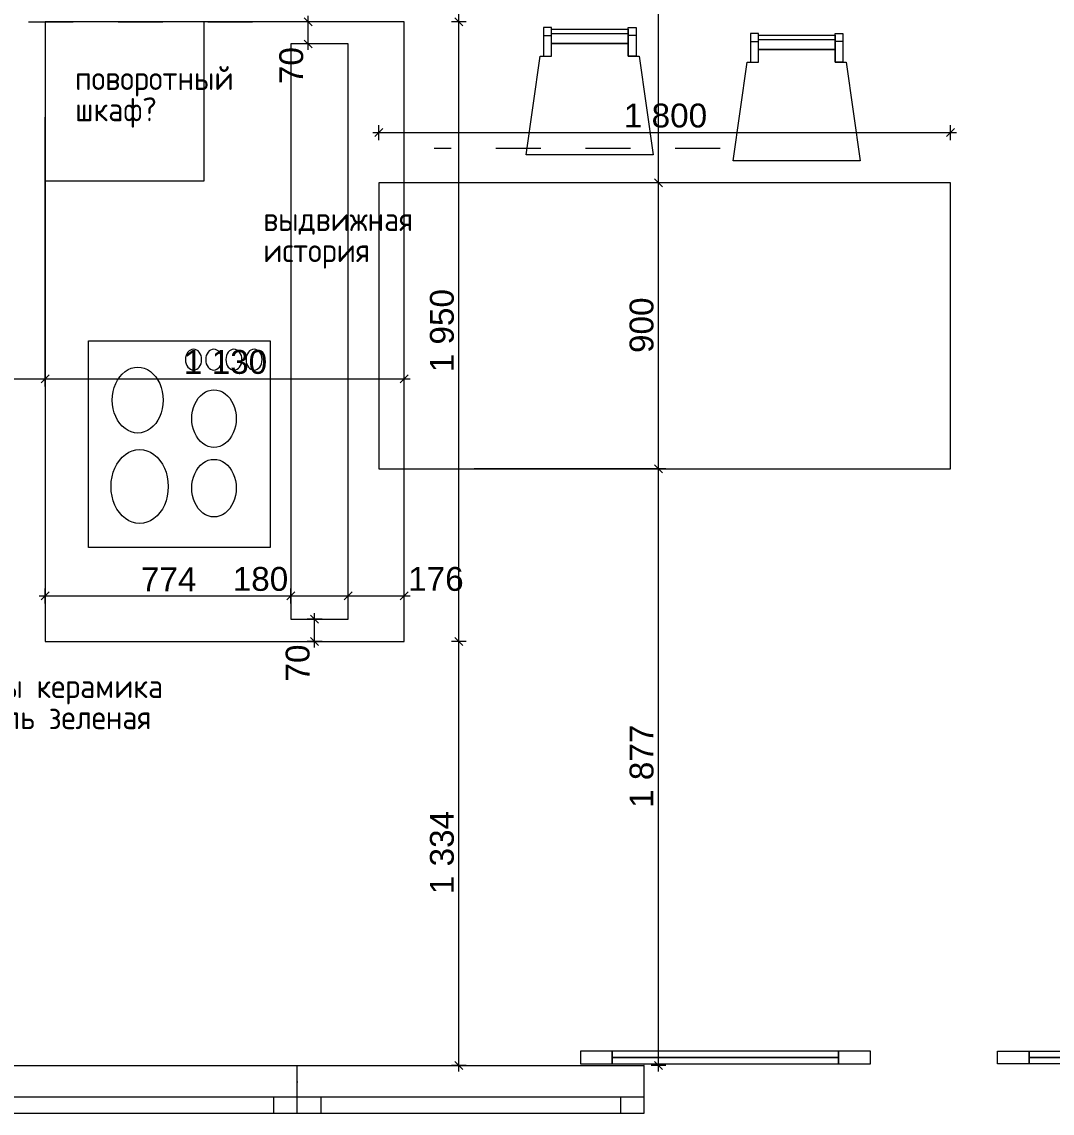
# Model space of a CAD drawing. Header units: millimetres. Extents: x 2336463 to 2579121, y 595385 to 778077.
# Drawn here: x 2497766 to 2501009, y 693660 to 697094 of the extents above; entities that cross this region are included whole.
import ezdxf

# ---------------------------------------------------------------- set-up
doc = ezdxf.new("R2010")
doc.units = ezdxf.units.MM
doc.header["$MEASUREMENT"] = 0
doc.linetypes.add('Штриховая', pattern=[282.222223, 141.111112, -141.111112])
for name, color, linetype, lineweight, true_color in [('+развертка_Ном._пера__58', 7, 'Continuous', 5, 0xdf0000), ('1 Планировка размеры_Ном._пера__242', 7, 'Continuous', 13, 0x1b55b5), ('1 Планировка размеры_Ном._пера__58', 7, 'Continuous', 5, 0xdf0000), ('Интерьер - Мебель_Ном._пера__62', 7, 'Continuous', 25, 0xaaaaaa), ('сит план_Ном._пера__87', 7, 'Continuous', 20, 0x6a6a6a)]:
    doc.layers.add(name, color=color, linetype=linetype, lineweight=lineweight, true_color=true_color)
for name, color, linetype in [('1 Планировка', 7, 'Continuous'), ('1 Планировка размеры', 7, 'Continuous'), ('сит план', 7, 'Continuous')]:
    doc.layers.add(name, color=color, linetype=linetype)
for name, color, linetype, lineweight in [('1 Планировка_Ном._пера__1', 7, 'Continuous', 13), ('Двери ARCHICAD_Ном._пера__1', 7, 'Continuous', 13), ('Окна ARCHICAD_Ном._пера__1', 7, 'Continuous', 13), ('сит план_Ном._пера__1', 7, 'Continuous', 13)]:
    doc.layers.add(name, color=color, linetype=linetype, lineweight=lineweight)
doc.styles.add('СГЕНЕРИР_СТИЛЬ_1', font='arial.ttf')
doc.styles.add('СГЕНЕРИР_СТИЛЬ_4', font='isocp.shx')
doc.dimstyles.new('СГЕНЕРИР_СТИЛЬ__1', dxfattribs={"dimtxt": 75, "dimasz": 23.75, "dimexe": 0.18, "dimexo": 300, "dimgap": 0, "dimtad": 1, "dimtih": 1, "dimtoh": 1, "dimdec": 0, "dimzin": 0, "dimdsep": 46, "dimtxsty": 'СГЕНЕРИР_СТИЛЬ_1', "dimblk": 'ARROWHEAD_6', "dimblk1": 'ARROWHEAD_6', "dimblk2": 'ARROWHEAD_6', "dimcen": 0.09, "dimclrd": 256, "dimclre": 256, "dimclrt": 256, "dimazin": 0, "dimtfac": 1, "dimtdec": 4, "dimtmove": 0, "dimatfit": 3, "dimfxl": 0, "dimtolj": 1, "dimtzin": 0, "dimarcsym": 0})
doc.dimstyles.new('СГЕНЕРИР_СТИЛЬ__2', dxfattribs={"dimtxt": 75, "dimasz": 23.75, "dimexe": 0.18, "dimexo": 300, "dimgap": 0, "dimtad": 1, "dimdec": 0, "dimzin": 0, "dimdsep": 46, "dimtxsty": 'СГЕНЕРИР_СТИЛЬ_1', "dimblk": 'ARROWHEAD_6', "dimblk1": 'ARROWHEAD_6', "dimblk2": 'ARROWHEAD_6', "dimcen": 0.09, "dimclrd": 256, "dimclre": 256, "dimclrt": 256, "dimazin": 0, "dimtfac": 1, "dimtdec": 4, "dimtmove": 0, "dimatfit": 3, "dimfxl": 0, "dimtolj": 1, "dimtzin": 0, "dimarcsym": 0})
doc.dimstyles.new('СГЕНЕРИР_СТИЛЬ__7', dxfattribs={"dimtxt": 150, "dimasz": 23.75, "dimexe": 0.18, "dimexo": 300, "dimgap": 0, "dimtad": 1, "dimdec": 0, "dimzin": 0, "dimdsep": 46, "dimtxsty": 'СГЕНЕРИР_СТИЛЬ_1', "dimblk": 'ARROWHEAD_6', "dimblk1": 'ARROWHEAD_6', "dimblk2": 'ARROWHEAD_6', "dimcen": 0.09, "dimclrd": 256, "dimclre": 256, "dimclrt": 256, "dimazin": 0, "dimtfac": 1, "dimtdec": 4, "dimtmove": 0, "dimatfit": 3, "dimfxl": 0, "dimtolj": 1, "dimtzin": 0, "dimarcsym": 0})
pattern_1 = [(45, (2086872.015, 585813.69), (-63.639609, 63.639609), [])]

# ---------------------------------------------------------------- blocks, each defined once
blk = doc.blocks.new('Перекрытие_54', base_point=(2498969.5, 697094.3))
at = {"layer": '1 Планировка_Ном._пера__1', "color": 7, "linetype": 'Continuous', "lineweight": 13, "flags": 128}
blk.add_lwpolyline([(2498969.5, 697094.3), (2497839.5, 697094.3), (2497839.5, 695144.8), (2498969.5, 695144.8)], close=True, dxfattribs=at)
blk = doc.blocks.new('Перекрытие_56', base_point=(2498889.4, 696587.6))
at = {"layer": '1 Планировка_Ном._пера__1', "color": 7, "linetype": 'Continuous', "lineweight": 13, "flags": 128}
blk.add_lwpolyline([(2498889.4, 696587.6), (2498889.4, 695687.5), (2500689, 695687.5), (2500689, 696587.6)], close=True, dxfattribs=at)
blk = doc.blocks.new('Перекрытие_59', base_point=(2498613.1, 695215.1))
at = {"layer": '1 Планировка_Ном._пера__1', "color": 7, "linetype": 'Continuous', "lineweight": 13, "flags": 128}
blk.add_lwpolyline([(2498613.1, 695215.1), (2498793.1, 695215.1), (2498793.1, 697024.6), (2498613.1, 697024.6)], close=True, dxfattribs=at)
blk = doc.blocks.new('Перекрытие_61', base_point=(2497839.5, 696594.3))
at = {"layer": '1 Планировка_Ном._пера__1', "color": 7, "linetype": 'Continuous', "lineweight": 13, "flags": 128}
blk.add_lwpolyline([(2497839.5, 696594.3), (2498339.5, 696594.3), (2498339.5, 697094.3), (2497839.5, 697094.3)], close=True, dxfattribs=at)
blk = doc.blocks.new('Окно 25_6')
at = {"layer": 'Окна ARCHICAD_Ном._пера__1', "color": 7, "linetype": 'Continuous', "lineweight": 13}
for p, q in [((-546, 0), (546, 0)), ((-546, 0), (-471, 0)), ((-546, 0), (-546, -50)), ((-546, 0), (-546, -50)), ((-471, 0), (-471, -50)), ((-471, 0), (471, 0)), ((471, -50), (471, 0)), ((471, 0), (546, 0)), ((546, 0), (546, -50)), ((546, 0), (546, -50)), ((-471, -50), (-546, -50)), ((-546, -50), (-546, -150)), ((471, -50), (-471, -50)), ((546, -50), (471, -50)), ((546, -50), (546, -150)), ((-546, -150), (546, -150))]:
    blk.add_line(p, q, dxfattribs=at)
blk = doc.blocks.new('Стена_240', base_point=(2495978.9, 693810.3))
at = {"layer": 'сит план_Ном._пера__87', "linetype": 'Continuous', "lineweight": 20, "true_color": 0x6a6a6a}
h = blk.add_hatch(dxfattribs=at)
h.set_pattern_fill('Блоки_Бетонные_Эффективные', color=251, style=0, pattern_type=2)
h.set_pattern_definition(pattern_1)
h.paths.add_polyline_path([(2496278.9, 693660.3), (2496449.9, 693660.3), (2496449.9, 693810.3), (2496278.9, 693810.3)])
h = blk.add_hatch(dxfattribs=at)
h.set_pattern_fill('Блоки_Бетонные_Эффективные', color=251, style=0, pattern_type=2)
h.set_pattern_definition(pattern_1)
h.paths.add_polyline_path([(2498632.7, 693810.3), (2498632.7, 693660.3), (2498633.1, 693660.3), (2498633.1, 693810.3)])
at = {"layer": 'сит план_Ном._пера__1', "color": 7, "linetype": 'Continuous', "lineweight": 13}
for p, q in [((2496449.9, 693710.3), (2496449.9, 693810.3)), ((2498632.7, 693710.3), (2498632.7, 693810.3)), ((2498633.1, 693710.3), (2498633.1, 693810.3)), ((2499725.1, 693710.3), (2499725.1, 693810.3)), ((2496449.9, 693660.3), (2496449.9, 693710.3)), ((2498632.7, 693660.3), (2498632.7, 693710.3)), ((2498633.1, 693660.3), (2498633.1, 693710.3)), ((2499725.1, 693660.3), (2499725.1, 693710.3))]:
    blk.add_line(p, q, dxfattribs=at)
at = {"layer": 'сит план_Ном._пера__1', "color": 7, "linetype": 'Continuous', "lineweight": 13, "flags": 128}
for points in [[(2496449.9, 693810.3), (2496278.9, 693810.3)], [(2498633.1, 693810.3), (2498632.7, 693810.3)], [(2496278.9, 693660.3), (2496449.9, 693660.3)], [(2498632.7, 693660.3), (2498633.1, 693660.3)]]:
    blk.add_lwpolyline(points, dxfattribs=at)
at = {"layer": 'Окна ARCHICAD_Ном._пера__1', "color": 7, "linetype": 'Continuous', "lineweight": 13, "xscale": -1, "zscale": 1000, "rotation": 180}
for p in [(2496995.9, 693660.3), (2498086.7, 693660.3), (2499179.1, 693660.3)]:
    blk.add_blockref('Окно 25_6', p, dxfattribs=at)
blk = doc.blocks.new('Двупольная Наружная Раздвижная Дверь 25')
at = {"layer": 'Двери ARCHICAD_Ном._пера__1', "color": 7, "linetype": 'Continuous', "lineweight": 13}
for p, q in [((-1012.5, 195), (-1112.5, 195)), ((-1112.5, 195), (-1112.5, 155)), ((-1012.5, 155), (-1012.5, 195)), ((-300, 175), (-1012.5, 175)), ((-200, 195), (-300, 195)), ((-300, 195), (-300, 155)), ((-200, 155), (-200, 195)), ((200, 195), (300, 195)), ((200, 155), (200, 195)), ((300, 195), (300, 155)), ((300, 175), (1012.5, 175)), ((1012.5, 155), (1012.5, 195)), ((1012.5, 195), (1112.5, 195)), ((1112.5, 195), (1112.5, 155)), ((-1112.5, 155), (-1012.5, 155)), ((-912.5, 0), (-912.5, 150)), ((-300, 155), (-200, 155)), ((300, 155), (200, 155)), ((912.5, 0), (912.5, 150)), ((1112.5, 155), (1012.5, 155))]:
    blk.add_line(p, q, dxfattribs=at)
at = {"layer": 'Двери ARCHICAD_Ном._пера__1', "color": 7, "linetype": 'Continuous', "lineweight": 13, "flags": 128}
for points in [[(-300, 195), (-1012.5, 195), (-1012.5, 175), (-300, 175)], [(-300, 175), (-1012.5, 175), (-1012.5, 155), (-300, 155)], [(300, 195), (1012.5, 195), (1012.5, 175), (300, 175)], [(300, 175), (1012.5, 175), (1012.5, 155), (300, 155)]]:
    blk.add_lwpolyline(points, close=True, dxfattribs=at)
blk = doc.blocks.new('Стена_241', base_point=(2499723.9, 693810.3))
at = {"layer": 'сит план_Ном._пера__87', "linetype": 'Continuous', "lineweight": 20, "true_color": 0x6a6a6a}
h = blk.add_hatch(dxfattribs=at)
h.set_pattern_fill('Блоки_Бетонные_Эффективные', color=251, style=0, pattern_type=2)
h.set_pattern_definition(pattern_1)
h.paths.add_polyline_path([(2499724.6, 693810.3), (2499723.9, 693810.3), (2499723.9, 693660.3), (2499724.6, 693660.3)])
at = {"layer": 'сит план_Ном._пера__1', "color": 7, "linetype": 'Continuous', "lineweight": 13}
for p, q in [((2499724.6, 693660.3), (2499724.6, 693810.3)), ((2501549.6, 693660.3), (2501549.6, 693810.3))]:
    blk.add_line(p, q, dxfattribs=at)
at = {"layer": 'сит план_Ном._пера__1', "color": 7, "linetype": 'Continuous', "lineweight": 13, "flags": 128}
blk.add_lwpolyline([(2499724.6, 693810.3), (2499723.9, 693810.3)], dxfattribs=at)
at = {"layer": 'Двери ARCHICAD_Ном._пера__1', "color": 7, "linetype": 'Continuous', "lineweight": 13, "xscale": -1, "zscale": 1000}
blk.add_blockref('Двупольная Наружная Раздвижная Дверь 25', (2500637.1, 693660.3), dxfattribs=at)
blk = doc.blocks.new('Варочная Панель Электрическая 25')
at = {"layer": '1 Планировка_Ном._пера__1', "color": 7, "linetype": 'Continuous', "lineweight": 13}
for p, q in [((572, 650), (0, 650)), ((0, 650), (0, 0)), ((572, 0), (572, 650)), ((0, 0), (572, 0))]:
    blk.add_line(p, q, dxfattribs=at)
for centre, major_axis, start_param, end_param in [((161, 458.4), (0, 116.5), 4.712389, 7.853982), ((395, 463.5), (0, 90.6), 4.712389, 7.853982), ((161, 458.4), (0, 116.5), 1.570796, 4.712389), ((395, 463.5), (0, 90.6), 1.570796, 4.712389), ((395, 244.7), (0, 90.6), 4.712389, 7.853982), ((155, 186.5), (0, 103.6), 4.712389, 7.853982), ((395, 244.7), (0, 90.6), 1.570796, 4.712389), ((155, 186.5), (0, 103.6), 1.570796, 4.712389)]:
    blk.add_ellipse(centre, major_axis=major_axis, ratio=0.772308, start_param=start_param, end_param=end_param, dxfattribs=at)
for centre in [(330.7, 59.2), (394.2, 59.2), (457.7, 59.2), (521.2, 59.2)]:
    blk.add_ellipse(centre, major_axis=(0, 32.9), ratio=0.772308, dxfattribs=at)
blk = doc.blocks.new('Обеденный Стул 01 25')
at = {"layer": '1 Планировка_Ном._пера__1', "color": 7, "linetype": 'Continuous', "lineweight": 13}
for p, q in [((79.4, 380), (320.6, 380)), ((54.4, 375), (79.4, 375)), ((345.6, 375), (320.6, 375))]:
    blk.add_line(p, q, dxfattribs=at)
at = {"layer": '1 Планировка_Ном._пера__1', "color": 7, "linetype": 'Continuous', "lineweight": 13, "flags": 128}
for points in [[(54.4, 310), (79.4, 310), (79.4, 400), (54.4, 400)], [(79.4, 350), (320.6, 350), (320.6, 395), (79.4, 395)], [(345.6, 310), (320.6, 310), (320.6, 400), (345.6, 400)], [(0, 0), (400, 0), (355.7, 310), (320.6, 310), (320.6, 350), (79.4, 350), (79.4, 310), (44.3, 310)]]:
    blk.add_lwpolyline(points, close=True, dxfattribs=at)
blk = doc.blocks.new('*D2770', base_point=(2086872, 585813.7))
at = {"layer": '1 Планировка размеры_Ном._пера__242', "color": 152, "linetype": 'Continuous', "lineweight": 13, "true_color": 0x1b55b5}
for p, q in [((2499757.6, 695700), (2499782.6, 695675)), ((2499793.5, 695687.5), (2499189.4, 695687.5)), ((2499770.1, 693810.3), (2499770.1, 695687.5)), ((2499793.5, 693810.3), (2499746.7, 693810.3)), ((2499757.6, 693822.8), (2499782.6, 693797.8)), ((2499770.1, 693791.5), (2499770.1, 693810.3))]:
    blk.add_line(p, q, dxfattribs=at)
at = {"layer": '1 Планировка размеры_Ном._пера__242', "color": 152, "lineweight": 13, "true_color": 0x1b55b5, "insert": (2499755.1, 694620.7), "char_height": 75, "attachment_point": 7, "rotation": 90, "style": 'СГЕНЕРИР_СТИЛЬ_1'}
blk.add_mtext('\\A1;{\\pql;\\fArial|b0|i0|c204|p38;1\xa0877}', dxfattribs=at)
blk = doc.blocks.new('ARROWHEAD_6')
at = {"color": 0, "linetype": 'Continuous', "lineweight": 0}
for p, q in [((0, 0), (-1, 0)), ((-0.5, -0.5), (0.5, 0.5))]:
    blk.add_line(p, q, dxfattribs=at)
blk = doc.blocks.new('*D2771', base_point=(2086872, 585813.7))
at = {"layer": '1 Планировка размеры_Ном._пера__242', "color": 152, "linetype": 'Continuous', "lineweight": 13, "true_color": 0x1b55b5}
for p, q in [((2499793.5, 696587.6), (2499189.4, 696587.6)), ((2499757.6, 696600.1), (2499782.6, 696575.1)), ((2499770.1, 695687.5), (2499770.1, 696587.6)), ((2499757.6, 695700), (2499782.6, 695675)), ((2499793.5, 695687.5), (2499189.4, 695687.5))]:
    blk.add_line(p, q, dxfattribs=at)
at = {"layer": '1 Планировка размеры_Ном._пера__242', "color": 152, "lineweight": 13, "true_color": 0x1b55b5, "insert": (2499755.1, 696052.2), "char_height": 75, "attachment_point": 7, "rotation": 90, "style": 'СГЕНЕРИР_СТИЛЬ_1'}
blk.add_mtext('\\A1;{\\pql;\\fArial|b0|i0|c204|p38;900}', dxfattribs=at)
blk = doc.blocks.new('*D2772', base_point=(2086872, 585813.7))
at = {"layer": '1 Планировка размеры_Ном._пера__242', "color": 152, "linetype": 'Continuous', "lineweight": 13, "true_color": 0x1b55b5}
for p, q in [((2499757.6, 698107.3), (2499782.6, 698082.3)), ((2499838.8, 698094.8), (2499746.7, 698094.8)), ((2499770.1, 696587.6), (2499770.1, 698094.8)), ((2499793.5, 696587.6), (2499189.4, 696587.6)), ((2499757.6, 696600.1), (2499782.6, 696575.1))]:
    blk.add_line(p, q, dxfattribs=at)
at = {"layer": '1 Планировка размеры_Ном._пера__242', "color": 152, "lineweight": 13, "true_color": 0x1b55b5, "insert": (2499755.1, 697212.9), "char_height": 75, "attachment_point": 7, "rotation": 90, "style": 'СГЕНЕРИР_СТИЛЬ_1'}
blk.add_mtext('\\A1;{\\pql;\\fArial|b0|i0|c204|p38;1\xa0507}', dxfattribs=at)
blk = doc.blocks.new('*D2776', base_point=(2086872, 585813.7))
at = {"layer": '1 Планировка размеры_Ном._пера__242', "color": 152, "linetype": 'Continuous', "lineweight": 13, "true_color": 0x1b55b5}
for p, q in [((2497839.5, 695947.1), (2497839.5, 696794.3)), ((2496951.5, 695983), (2496926.5, 695958)), ((2496939, 695947.1), (2496939, 695993.9)), ((2496939, 695970.5), (2497839.5, 695970.5)), ((2497852, 695983), (2497827, 695958))]:
    blk.add_line(p, q, dxfattribs=at)
at = {"layer": '1 Планировка размеры_Ном._пера__242', "color": 152, "lineweight": 13, "true_color": 0x1b55b5, "insert": (2497303.9, 695985.5), "char_height": 75, "attachment_point": 7, "style": 'СГЕНЕРИР_СТИЛЬ_1'}
blk.add_mtext('\\A1;{\\pql;\\fArial|b0|i0|c204|p38;900}', dxfattribs=at)
blk = doc.blocks.new('*D2777', base_point=(2086872, 585813.7))
at = {"layer": '1 Планировка размеры_Ном._пера__242', "color": 152, "linetype": 'Continuous', "lineweight": 13, "true_color": 0x1b55b5}
for p, q in [((2497839.5, 695947.1), (2497839.5, 696794.3)), ((2497852, 695983), (2497827, 695958)), ((2497839.5, 695970.5), (2498969.5, 695970.5)), ((2498957, 695958), (2498982, 695983)), ((2498969.5, 695444.8), (2498969.5, 695993.9)), ((2498969.5, 695970.5), (2498988.2, 695970.5))]:
    blk.add_line(p, q, dxfattribs=at)
at = {"layer": '1 Планировка размеры_Ном._пера__242', "color": 152, "lineweight": 13, "true_color": 0x1b55b5, "insert": (2498276.2, 695985.5), "char_height": 75, "attachment_point": 7, "style": 'СГЕНЕРИР_СТИЛЬ_1'}
blk.add_mtext('\\A1;{\\pql;\\fArial|b0|i0|c204|p38;1\xa0130}', dxfattribs=at)
blk = doc.blocks.new('*D2778', base_point=(2086872, 585813.7))
at = {"layer": '1 Планировка размеры_Ном._пера__242', "color": 152, "linetype": 'Continuous', "lineweight": 13, "true_color": 0x1b55b5}
for p, q in [((2499165.1, 695144.8), (2499118.2, 695144.8)), ((2499129.2, 695157.3), (2499154.2, 695132.3)), ((2499141.7, 693810.3), (2499141.7, 695144.8)), ((2499165.1, 693810.3), (2499118.2, 693810.3)), ((2499129.2, 693822.8), (2499154.2, 693797.8)), ((2499141.7, 693791.5), (2499141.7, 693810.3))]:
    blk.add_line(p, q, dxfattribs=at)
at = {"layer": '1 Планировка размеры_Ном._пера__242', "color": 152, "lineweight": 13, "true_color": 0x1b55b5, "insert": (2499126.7, 694349.3), "char_height": 75, "attachment_point": 7, "rotation": 90, "style": 'СГЕНЕРИР_СТИЛЬ_1'}
blk.add_mtext('\\A1;{\\pql;\\fArial|b0|i0|c204|p38;1\xa0334}', dxfattribs=at)
blk = doc.blocks.new('*D2779', base_point=(2086872, 585813.7))
at = {"layer": '1 Планировка размеры_Ном._пера__242', "color": 152, "linetype": 'Continuous', "lineweight": 13, "true_color": 0x1b55b5}
for p, q in [((2499129.2, 697106.8), (2499154.2, 697081.8)), ((2499165.1, 697094.3), (2499118.2, 697094.3)), ((2499141.7, 695144.8), (2499141.7, 697094.3)), ((2499165.1, 695144.8), (2499118.2, 695144.8)), ((2499129.2, 695157.3), (2499154.2, 695132.3))]:
    blk.add_line(p, q, dxfattribs=at)
at = {"layer": '1 Планировка размеры_Ном._пера__242', "color": 152, "lineweight": 13, "true_color": 0x1b55b5, "insert": (2499126.7, 695991.3), "char_height": 75, "attachment_point": 7, "rotation": 90, "style": 'СГЕНЕРИР_СТИЛЬ_1'}
blk.add_mtext('\\A1;{\\pql;\\fArial|b0|i0|c204|p38;1\xa0950}', dxfattribs=at)
blk = doc.blocks.new('*D2780', base_point=(2086872, 585813.7))
at = {"layer": '1 Планировка размеры_Ном._пера__242', "color": 152, "linetype": 'Continuous', "lineweight": 13, "true_color": 0x1b55b5}
for p, q in [((2499165.1, 698100.3), (2498688.9, 698100.3)), ((2499154.2, 698087.8), (2499129.2, 698112.8)), ((2499141.7, 698100.3), (2499141.7, 698119)), ((2499141.7, 697094.3), (2499141.7, 698100.3)), ((2499129.2, 697106.8), (2499154.2, 697081.8)), ((2499165.1, 697094.3), (2499118.2, 697094.3))]:
    blk.add_line(p, q, dxfattribs=at)
at = {"layer": '1 Планировка размеры_Ном._пера__242', "color": 152, "lineweight": 13, "true_color": 0x1b55b5, "insert": (2499126.7, 697469.1), "char_height": 75, "attachment_point": 7, "rotation": 90, "style": 'СГЕНЕРИР_СТИЛЬ_1'}
blk.add_mtext('\\A1;{\\pql;\\fArial|b0|i0|c204|p38;1\xa0006}', dxfattribs=at)
blk = doc.blocks.new('*D2787', base_point=(2086872, 585813.7))
at = {"layer": '1 Планировка размеры_Ном._пера__242', "color": 152, "linetype": 'Continuous', "lineweight": 13, "true_color": 0x1b55b5}
for p, q in [((2497820.7, 695287.8), (2497839.5, 695287.8)), ((2497852, 695300.3), (2497827, 695275.3)), ((2497839.5, 695264.4), (2497839.5, 695311.3)), ((2497839.5, 695287.8), (2498613.1, 695287.8)), ((2498625.6, 695300.3), (2498600.6, 695275.3)), ((2498613.1, 695264.4), (2498613.1, 695311.3))]:
    blk.add_line(p, q, dxfattribs=at)
at = {"layer": '1 Планировка размеры_Ном._пера__242', "color": 152, "lineweight": 13, "true_color": 0x1b55b5, "char_height": 75, "attachment_point": 7, "style": 'СГЕНЕРИР_СТИЛЬ_1'}
for s, insert in [('\\A1;{\\pql;\\fArial|b0|i0|c204|p38;774}', (2498140.9, 695302.8)), ('\\A1;{\\pql;\\fArial|b0|i0|c204|p38;180}', (2498429.8, 695302.8))]:
    blk.add_mtext(s, dxfattribs=dict(at, insert=insert))
blk = doc.blocks.new('*D2788', base_point=(2086872, 585813.7))
at = {"layer": '1 Планировка размеры_Ном._пера__242', "color": 152, "linetype": 'Continuous', "lineweight": 13, "true_color": 0x1b55b5}
for p, q in [((2498625.6, 695300.3), (2498600.6, 695275.3)), ((2498613.1, 695264.4), (2498613.1, 695311.3)), ((2498613.1, 695287.8), (2498793.1, 695287.8)), ((2498805.6, 695300.3), (2498780.6, 695275.3)), ((2498793.1, 695264.4), (2498793.1, 695311.3))]:
    blk.add_line(p, q, dxfattribs=at)
blk = doc.blocks.new('*D2789', base_point=(2086872, 585813.7))
at = {"layer": '1 Планировка размеры_Ном._пера__242', "color": 152, "linetype": 'Continuous', "lineweight": 13, "true_color": 0x1b55b5}
for p, q in [((2498805.6, 695300.3), (2498780.6, 695275.3)), ((2498793.1, 695264.4), (2498793.1, 695311.3)), ((2498793.1, 695287.8), (2498969.5, 695287.8)), ((2498957, 695275.3), (2498982, 695300.3)), ((2498969.5, 695264.4), (2498969.5, 695311.3)), ((2498969.5, 695287.8), (2498988.2, 695287.8))]:
    blk.add_line(p, q, dxfattribs=at)
at = {"layer": '1 Планировка размеры_Ном._пера__242', "color": 152, "lineweight": 13, "true_color": 0x1b55b5, "insert": (2498982, 695302.8), "char_height": 75, "attachment_point": 7, "style": 'СГЕНЕРИР_СТИЛЬ_1'}
blk.add_mtext('\\A1;{\\pql;\\fArial|b0|i0|c204|p38;176}', dxfattribs=at)
blk = doc.blocks.new('*D2790', base_point=(2086872, 585813.7))
at = {"layer": '1 Планировка размеры_Ном._пера__242', "color": 152, "linetype": 'Continuous', "lineweight": 13, "true_color": 0x1b55b5}
for p, q in [((2498711, 695215.1), (2498664.1, 695215.1)), ((2498700.1, 695202.6), (2498675.1, 695227.6)), ((2498687.6, 695215.1), (2498687.6, 695233.9)), ((2498687.6, 695144.8), (2498687.6, 695215.1)), ((2498711, 695144.8), (2498664.1, 695144.8)), ((2498675.1, 695157.3), (2498700.1, 695132.3)), ((2498687.6, 695126), (2498687.6, 695144.8))]:
    blk.add_line(p, q, dxfattribs=at)
at = {"layer": '1 Планировка размеры_Ном._пера__242', "color": 152, "lineweight": 13, "true_color": 0x1b55b5, "insert": (2498672.6, 695018.4), "char_height": 75, "attachment_point": 7, "rotation": 90, "style": 'СГЕНЕРИР_СТИЛЬ_1'}
blk.add_mtext('\\A1;{\\pql;\\fArial|b0|i0|c204|p38;70}', dxfattribs=at)
blk = doc.blocks.new('*D2791', base_point=(2086872, 585813.7))
at = {"layer": '1 Планировка размеры_Ном._пера__242', "color": 152, "linetype": 'Continuous', "lineweight": 13, "true_color": 0x1b55b5}
for p, q in [((2498680.1, 697081.8), (2498655.1, 697106.8)), ((2498667.6, 697094.3), (2498667.6, 697113)), ((2498691, 697094.3), (2498644.2, 697094.3)), ((2498667.6, 697024.6), (2498667.6, 697094.3)), ((2498655.1, 697037.1), (2498680.1, 697012.1)), ((2498691, 697024.6), (2498644.2, 697024.6)), ((2498667.6, 697005.8), (2498667.6, 697024.6))]:
    blk.add_line(p, q, dxfattribs=at)
at = {"layer": '1 Планировка размеры_Ном._пера__242', "color": 152, "lineweight": 13, "true_color": 0x1b55b5, "insert": (2498652.6, 696898.2), "char_height": 75, "attachment_point": 7, "rotation": 90, "style": 'СГЕНЕРИР_СТИЛЬ_1'}
blk.add_mtext('\\A1;{\\pql;\\fArial|b0|i0|c204|p38;70}', dxfattribs=at)
blk = doc.blocks.new('*D2792', base_point=(2086872, 585813.7))
at = {"layer": '1 Планировка размеры_Ном._пера__242', "color": 152, "linetype": 'Continuous', "lineweight": 13, "true_color": 0x1b55b5}
for p, q in [((2497852, 697348.7), (2497827, 697323.7)), ((2497839.5, 697312.8), (2497839.5, 697359.6)), ((2498957, 697323.7), (2498982, 697348.7)), ((2498969.5, 697312.8), (2498969.5, 697359.6)), ((2497820.7, 697336.2), (2497839.5, 697336.2)), ((2497839.5, 697336.2), (2498969.5, 697336.2)), ((2498969.5, 697336.2), (2498988.2, 697336.2))]:
    blk.add_line(p, q, dxfattribs=at)
at = {"layer": '1 Планировка размеры_Ном._пера__242', "color": 152, "lineweight": 13, "true_color": 0x1b55b5, "insert": (2498276.2, 697351.2), "char_height": 75, "attachment_point": 7, "style": 'СГЕНЕРИР_СТИЛЬ_1'}
blk.add_mtext('\\A1;{\\pql;\\fArial|b0|i0|c204|p38;1\xa0130}', dxfattribs=at)
blk = doc.blocks.new('*D2811', base_point=(2086872, 585813.7))
at = {"layer": '1 Планировка размеры_Ном._пера__242', "color": 152, "linetype": 'Continuous', "lineweight": 13, "true_color": 0x1b55b5}
for p, q in [((2498889.4, 696722.4), (2498889.4, 696769.3)), ((2500689, 696722.4), (2500689, 696769.3)), ((2498870.7, 696745.9), (2498889.4, 696745.9)), ((2498901.9, 696758.4), (2498876.9, 696733.4)), ((2498889.4, 696745.9), (2500689, 696745.9)), ((2500676.5, 696733.4), (2500701.5, 696758.4)), ((2500689, 696745.9), (2500707.8, 696745.9))]:
    blk.add_line(p, q, dxfattribs=at)
at = {"layer": '1 Планировка размеры_Ном._пера__242', "color": 152, "lineweight": 13, "true_color": 0x1b55b5, "insert": (2499661, 696760.9), "char_height": 75, "attachment_point": 7, "style": 'СГЕНЕРИР_СТИЛЬ_1'}
blk.add_mtext('\\A1;{\\pql;\\fArial|b0|i0|c204|p38;1\xa0800}', dxfattribs=at)
blk = doc.blocks.new('*D2821', base_point=(2086872, 585813.7))
at = {"layer": '1 Планировка размеры_Ном._пера__242', "color": 152, "linetype": 'Continuous', "lineweight": 13, "true_color": 0x1b55b5}
for p, q in [((2495605.1, 698100.3), (2495558.2, 698100.3)), ((2495594.1, 698087.8), (2495569.1, 698112.8)), ((2495581.6, 698100.3), (2495581.6, 698119)), ((2495581.6, 693810.3), (2495581.6, 698100.3)), ((2495678.9, 693810.3), (2495558.2, 693810.3)), ((2495569.1, 693822.8), (2495594.1, 693797.8)), ((2495581.6, 693791.5), (2495581.6, 693810.3))]:
    blk.add_line(p, q, dxfattribs=at)
at = {"layer": '1 Планировка размеры_Ном._пера__58', "color": 12, "lineweight": 5, "true_color": 0xdf0000, "insert": (2495551.6, 695698.8), "char_height": 150, "attachment_point": 7, "rotation": 90, "style": 'СГЕНЕРИР_СТИЛЬ_1'}
blk.add_mtext('\\A1;{\\pql;\\fArial|b0|i0|c204|p38;4\xa0290}', dxfattribs=at)

msp = doc.modelspace()

# ---------------------------------------------------------------- linework, layer by layer
at = {"layer": '1 Планировка_Ном._пера__1', "color": 7, "linetype": 'Штриховая', "lineweight": 13}
for p, q in [((2496939.9, 697094.3), (2498570.8, 697094.3)), ((2499963.9, 696695.4), (2499063.5, 696695.4))]:
    msp.add_line(p, q, dxfattribs=at)

# ---------------------------------------------------------------- block references
at = {"layer": '1 Планировка', "color": 7, "linetype": 'Continuous', "lineweight": 13}
for name, p in [('Перекрытие_54', (2498969.5, 697094.3)), ('Перекрытие_61', (2497839.5, 696594.3)), ('Перекрытие_59', (2498613.1, 695215.1)), ('Перекрытие_56', (2498889.4, 696587.6))]:
    msp.add_blockref(name, p, dxfattribs=at)
at = {"layer": '1 Планировка_Ном._пера__1', "color": 7, "linetype": 'Continuous', "lineweight": 13, "xscale": -1, "zscale": 1000, "rotation": 180}
msp.add_blockref('Варочная Панель Электрическая 25', (2497975.9, 696090.5), dxfattribs=at)
at = {"layer": 'Интерьер - Мебель_Ном._пера__62', "color": 253, "linetype": 'Continuous', "lineweight": 25, "true_color": 0xaaaaaa, "xscale": -1, "zscale": 1000}
for p in [(2499753.7, 696676), (2500405, 696657.2)]:
    msp.add_blockref('Обеденный Стул 01 25', p, dxfattribs=at)
at = {"layer": 'сит план', "color": 7, "lineweight": 13}
for name, p in [('Стена_241', (2499723.9, 693810.3)), ('Стена_240', (2495978.9, 693810.3))]:
    msp.add_blockref(name, p, dxfattribs=at)

# ---------------------------------------------------------------- texts
at = {"layer": '+развертка_Ном._пера__58', "color": 12, "linetype": 'Continuous', "lineweight": 5, "true_color": 0xdf0000, "char_height": 75, "attachment_point": 1, "line_spacing_factor": 0.784842, "style": 'СГЕНЕРИР_СТИЛЬ_4'}
for s, insert in [('\\A1;{\\pql;\\Fisocp.shx;поворотный\\P\\pql;\\Fisocp.shx;шкаф\\Fisocp.shx;?}', (2497933.5, 696954.7)), ('\\A1;{\\pql;\\Fisocp.shx;выдвижная\\P\\pql;\\Fisocp.shx;история}', (2498525.7, 696511.1)), ('\\A1;{\\pql;\\Fisocp.shx;нижние фасады керамика\\P\\pql;\\Fisocp.shx;верхние - эмаль зеленая}', (2497095.6, 695041.7))]:
    msp.add_mtext(s, dxfattribs=dict(at, insert=insert))

# ---------------------------------------------------------------- dimensions: what is measured, and where the dimension line sits
at = {"layer": '1 Планировка размеры', "color": 152, "linetype": 'Continuous', "lineweight": 13, "true_color": 0x1b55b5}
for base, p1, p2, dimstyle, picture, middle in [((2495581.6, 698100.3), (2498001.4, 693810.3), (2497288.9, 698100.3), 'СГЕНЕРИР_СТИЛЬ__7', '*D2821', (2495476.6, 695956.5)), ((2499141.7, 698100.3), (2498969.5, 697094.3), (2498388.9, 698100.3), 'СГЕНЕРИР_СТИЛЬ__2', '*D2780', (2499089.2, 697597.9)), ((2499770.1, 698094.8), (2498889.4, 696587.6), (2500138.8, 698094.8), 'СГЕНЕРИР_СТИЛЬ__2', '*D2772', (2499717.6, 697341.8)), ((2498667.6, 697094.3), (2498793.1, 697024.6), (2498969.5, 697094.3), 'СГЕНЕРИР_СТИЛЬ__2', '*D2791', (2498615.1, 696955.4)), ((2499141.6852, 697094.283), (2498969.4541, 695144.7702), (2498969.4541, 697094.283), 'СГЕНЕРИР_СТИЛЬ__2', '*D2779', (2499089.1852, 696120.1218)), ((2499770.1, 696587.6), (2498889.4, 695687.5), (2498889.4, 696587.6), 'СГЕНЕРИР_СТИЛЬ__2', '*D2771', (2499717.6, 696137.9)), ((2499770.1, 695687.5), (2499723.9, 693810.3), (2498889.4, 695687.5), 'СГЕНЕРИР_СТИЛЬ__2', '*D2770', (2499717.6, 694749.5)), ((2498687.6, 695215.1), (2498969.5, 695144.8), (2498793.1, 695215.1), 'СГЕНЕРИР_СТИЛЬ__2', '*D2790', (2498635.1, 695075.6)), ((2499141.6852, 695144.7702), (2498001.4082, 693810.2836), (2498969.4541, 695144.7702), 'СГЕНЕРИР_СТИЛЬ__2', '*D2778', (2499089.1852, 694478.1221))]:
    dim = msp.add_linear_dim(base=base, p1=p1, p2=p2, angle=90, dimstyle=dimstyle, dxfattribs=at)
    dim.commit()
    dim.dimension.update_dxf_attribs({"geometry": picture, "text_midpoint": middle, "dimtype": 160, "text_rotation": 90})
for base, p1, p2, picture, middle in [((2498969.5, 697336.2), (2497839.5, 697094.3), (2498969.5, 697094.3), '*D2792', (2498405.1, 697388.7)), ((2497839.4586, 695970.4986), (2496938.9974, 696100.0501), (2497839.4586, 697094.283), '*D2776', (2497389.621, 696022.9986)), ((2498969.5, 695970.5), (2497839.5, 697094.3), (2498969.5, 695144.8), '*D2777', (2498405.1, 696023)), ((2500689, 696745.9), (2498889.4, 696587.6), (2500689, 696587.6), '*D2811', (2499789.8, 696798.4)), ((2498613.1, 695287.8), (2497839.5, 695144.8), (2498613.1, 695215.1), '*D2787', (2498226.6, 695340.3)), ((2498969.5, 695287.8), (2498793.1, 695215.1), (2498969.5, 695144.8), '*D2789', (2499067.7, 695340.3)), ((2498793.1, 695287.8), (2498613.1, 695215.1), (2498793.1, 695215.1), '*D2788', (2498515.6, 695340.3))]:
    dim = msp.add_linear_dim(base=base, p1=p1, p2=p2, dimstyle='СГЕНЕРИР_СТИЛЬ__1', dxfattribs=at)
    dim.commit()
    dim.dimension.update_dxf_attribs({"geometry": picture, "text_midpoint": middle, "dimtype": 160})

doc.saveas('drawing.dxf')
